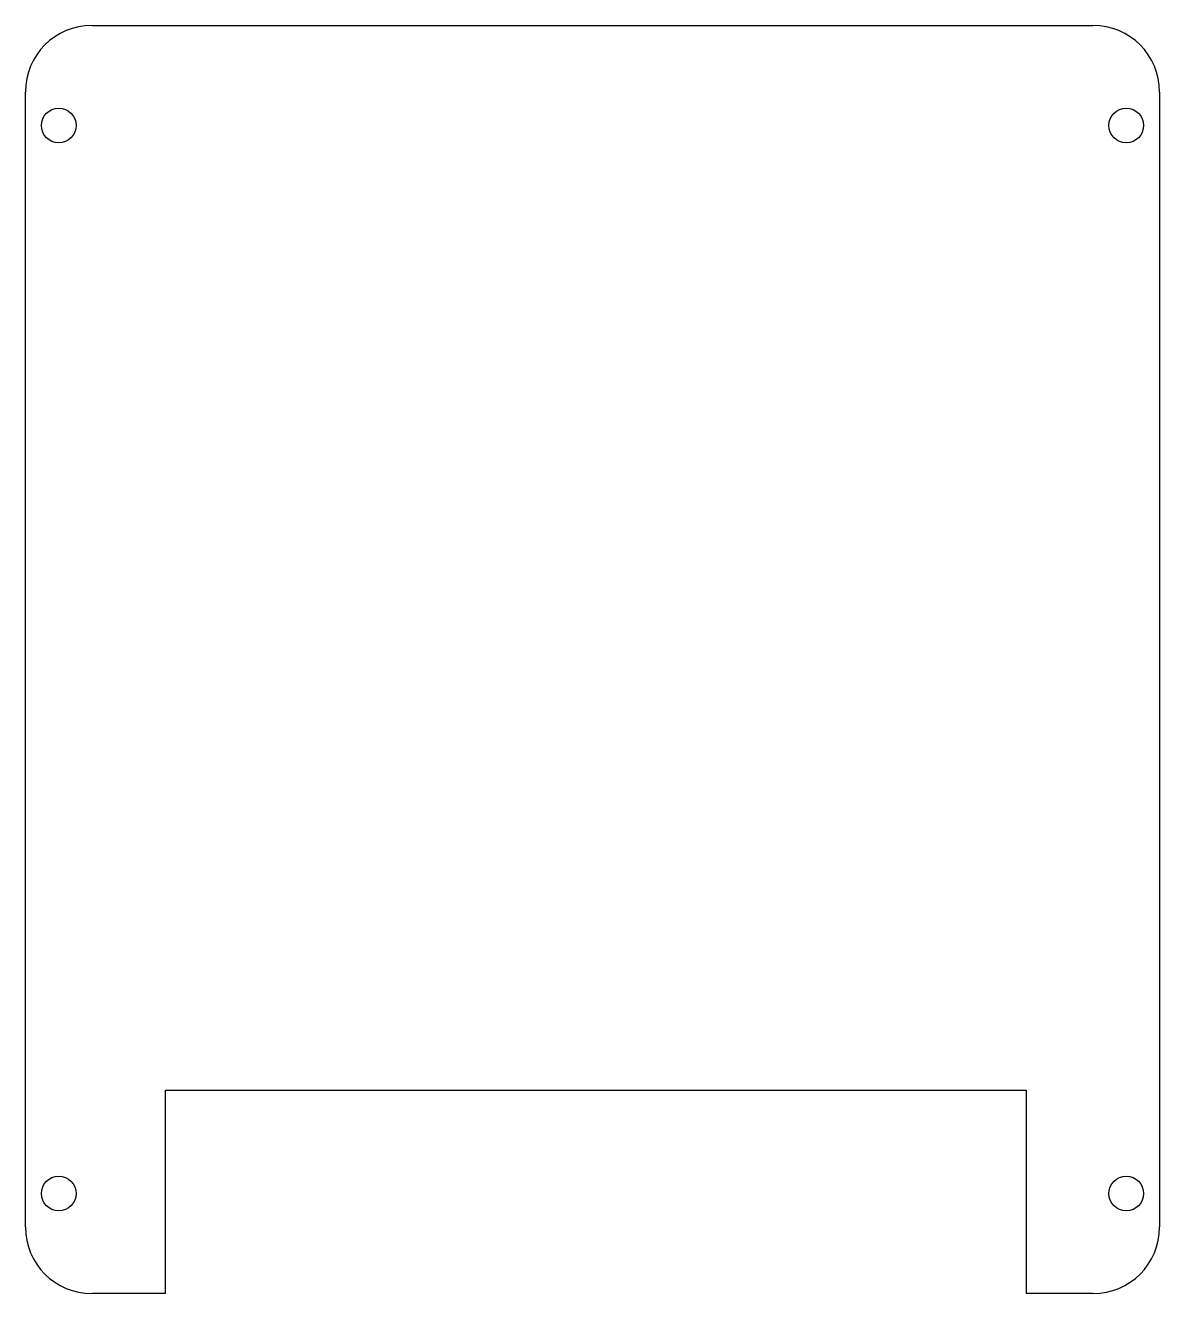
# Model space of a CAD drawing. Extents: x -4.25 to 4.25, y -4.75 to 4.75.
import ezdxf

# ---------------------------------------------------------------- set-up
doc = ezdxf.new("R2010")
doc.units = 0
doc.layers.add('161', color=1, linetype='CONTINUOUS')

msp = doc.modelspace()

# ---------------------------------------------------------------- linework, layer by layer
at = {"layer": '161'}
for p, q in [((-3.75, 4.75), (3.75, 4.75)), ((-4.25, -4.25), (-4.25, 4.25)), ((4.25, 4.25), (4.25, -4.25)), ((-3.2, -4.75), (-3.2, -3.225)), ((-3.2, -3.225), (3.25, -3.225)), ((3.25, -3.225), (3.25, -4.75)), ((-3.2, -4.75), (-3.75, -4.75)), ((3.75, -4.75), (3.25, -4.75))]:
    msp.add_line(p, q, dxfattribs=at)
for centre in [(-4, 4), (4, 4), (-4, -4), (4, -4)]:
    msp.add_circle(centre, 0.13, dxfattribs=at)
for centre, start, end in [((-3.75, 4.25), 90, 180), ((3.75, 4.25), 0, 90), ((-3.75, -4.25), 180, 270), ((3.75, -4.25), 270, 0)]:
    msp.add_arc(centre, 0.5, start, end, dxfattribs=at)

doc.saveas('drawing.dxf')
